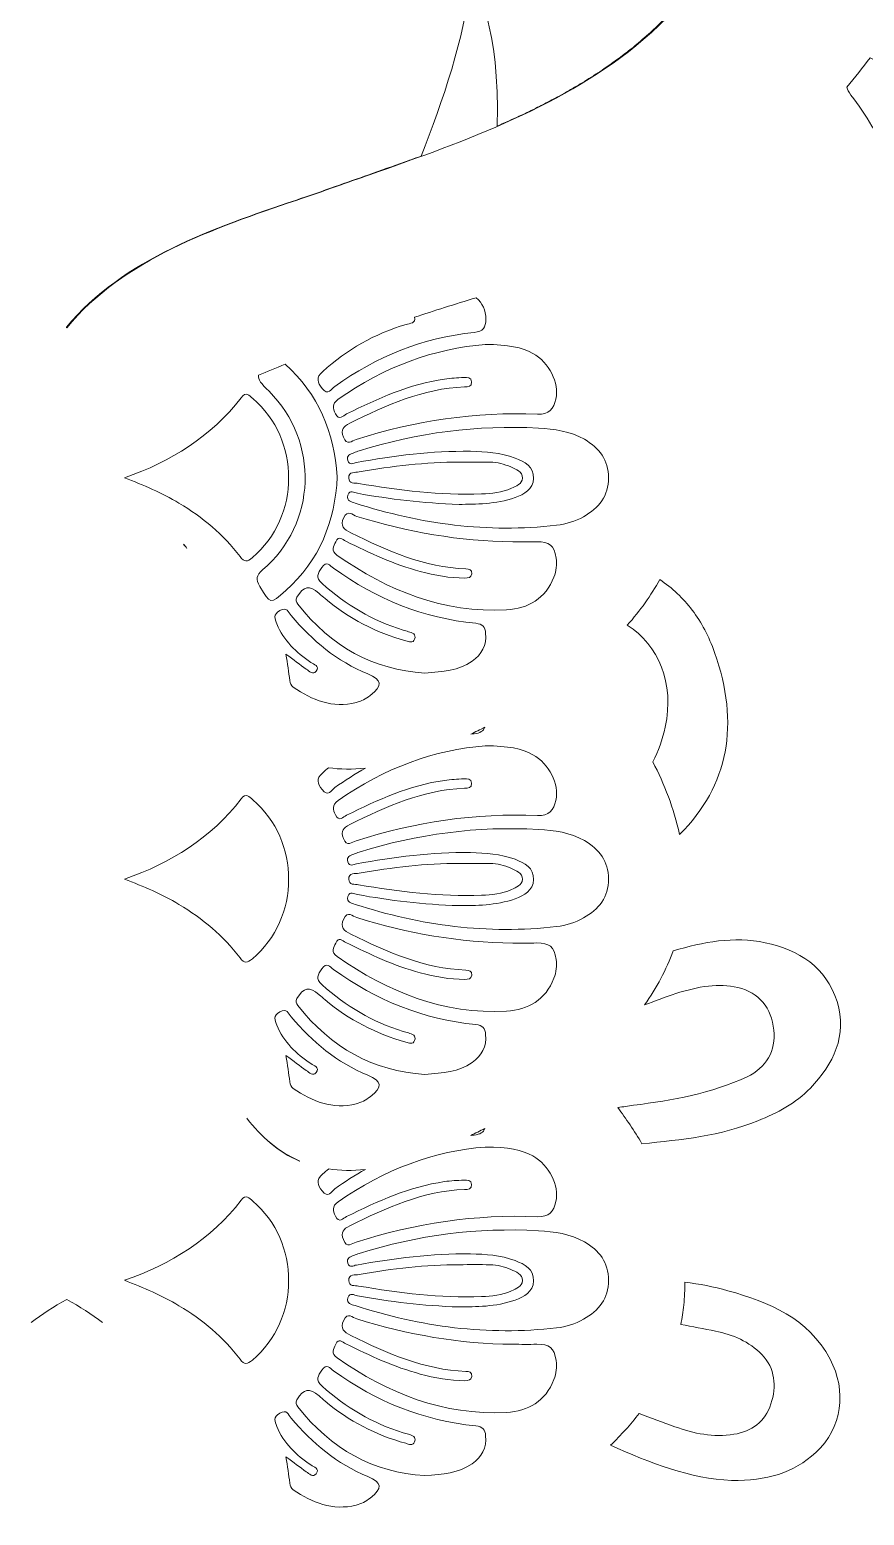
# Model space of a CAD drawing. Extents: x 705 to 8445, y -5934 to -84.
# Drawn here: x 1488.8 to 1740.1, y -3952.6 to -3505.5 of the extents above; entities that cross this region are included whole.
import ezdxf

# ---------------------------------------------------------------- set-up
doc = ezdxf.new("R2010")
doc.units = 0
doc.header["$MEASUREMENT"] = 0
doc.layers.add('Layer 1', color=7, linetype='Continuous')

# ---------------------------------------------------------------- blocks, each defined once
blk = doc.blocks.new('block 31')
at = {"layer": 'Layer 1', "lineweight": 0}
for points, knots in [([(2257.28, -3659.1), (2234.48, -3617.14), (2200.79, -3577.08), (2159.87, -3543.26), (2075.1, -3473.22), (1964.49, -3413.43), (1839.88, -3370.27), (1839.88, -3370.27), (1839.88, -3370.25), (1839.88, -3370.25), (1839.42, -3368.29), (1838.85, -3366.27), (1838.16, -3364.21), (1836.62, -3359.66), (1833.95, -3353.09), (1828.51, -3348.58), (1827.81, -3348), (1827.1, -3347.47), (1826.36, -3347), (1826.36, -3347), (1826.36, -3347), (1826.35, -3347), (1827.88, -3328.1), (1824.28, -3308.74), (1815.57, -3289.33), (1811.12, -3279.39), (1803.75, -3272.44), (1796.61, -3265.72), (1790.88, -3260.31), (1785.45, -3255.19), (1781.81, -3248.82), (1780.72, -3246.92), (1779.8, -3244.87), (1778.82, -3242.69), (1777.56, -3239.87), (1776.25, -3236.96), (1774.48, -3234.13), (1767.43, -3222.87), (1755.91, -3216.8), (1744.63, -3213.55), (1744.63, -3213.55), (1743.26, -3211.5), (1743.26, -3211.5), (1700.83, -3146.97), (1636.69, -3122.16), (1590.35, -3112.73), (1549.47, -3104.39), (1515.61, -3106.15), (1503.73, -3107.19), (1503.69, -3107.13), (1503.65, -3107.09), (1503.63, -3107.06), (1503.63, -3107.06), (1503.45, -3107.21), (1503.45, -3107.21), (1501.87, -3107.36), (1500.7, -3107.48), (1500, -3107.56), (1499.3, -3107.48), (1498.13, -3107.36), (1496.56, -3107.21), (1496.56, -3107.21), (1496.37, -3107.06), (1496.37, -3107.06), (1496.35, -3107.09), (1496.31, -3107.13), (1496.27, -3107.19), (1484.39, -3106.15), (1450.53, -3104.39), (1409.65, -3112.73), (1363.31, -3122.16), (1299.17, -3146.97), (1256.76, -3211.48), (1256.76, -3211.48), (1255.38, -3213.55), (1255.38, -3213.55), (1244.09, -3216.8), (1232.57, -3222.87), (1225.52, -3234.13), (1223.75, -3236.96), (1222.44, -3239.87), (1221.18, -3242.69), (1220.2, -3244.87), (1219.28, -3246.92), (1218.19, -3248.82), (1214.55, -3255.19), (1209.12, -3260.31), (1203.39, -3265.72), (1196.25, -3272.44), (1188.88, -3279.39), (1184.43, -3289.33), (1175.72, -3308.74), (1172.12, -3328.1), (1173.65, -3347), (1173.64, -3347), (1173.64, -3347), (1173.64, -3347), (1172.91, -3347.47), (1172.19, -3347.99), (1171.49, -3348.58), (1166.05, -3353.09), (1163.38, -3359.65), (1161.84, -3364.21), (1161.15, -3366.27), (1160.58, -3368.29), (1160.12, -3370.25), (1160.12, -3370.25), (1160.12, -3370.27), (1160.12, -3370.27), (1035.51, -3413.43), (924.9, -3473.22), (840.13, -3543.26), (799.22, -3577.08), (765.52, -3617.14), (742.72, -3659.1), (716.93, -3706.53), (704.78, -3755.81), (706.61, -3805.55), (708.34, -3852.44), (720.97, -3901.24), (744.18, -3950.56), (776.16, -4018.52), (826.78, -4084.15), (894.59, -4145.62), (939.27, -4186.12), (988.74, -4221.57), (1036.58, -4255.86), (1081.92, -4288.36), (1128.81, -4321.97), (1171.35, -4359.71), (1248.94, -4428.49), (1300.36, -4494.94), (1328.51, -4562.74), (1324.68, -4568.78), (1321.1, -4575.62), (1318.44, -4583.02), (1317.03, -4582.92), (1315.46, -4582.85), (1313.87, -4582.85), (1308, -4582.85), (1301.57, -4583.94), (1299.84, -4589.72), (1299.35, -4591.39), (1299.31, -4592.94), (1299.27, -4594.32), (1299.27, -4594.65), (1299.26, -4594.97), (1299.25, -4595.28), (1299.07, -4598.99), (1297.7, -4602.95), (1295.19, -4607.05), (1294.24, -4608.6), (1293.21, -4610.14), (1292.14, -4611.64), (1291.46, -4612.59), (1290.76, -4613.54), (1290.03, -4614.48), (1282.79, -4623.87), (1273.55, -4632.4), (1264.57, -4640.7), (1264.57, -4640.7), (1260.48, -4644.5), (1260.48, -4644.5), (1250.16, -4654.07), (1239.49, -4663.97), (1227.49, -4670.59), (1224.1, -4672.48), (1219.99, -4676.81), (1219.7, -4686.79), (1218.97, -4711.36), (1240.81, -4755.67), (1260.37, -4770.55), (1241.52, -4806.38), (1219.02, -4857.42), (1199.77, -4924.23), (1174.99, -5010.3), (1160.3, -5105.45), (1156.13, -5207.05), (1152.63, -5292.07), (1156.53, -5381.81), (1167.74, -5475.11), (1163.2, -5478.43), (1158.2, -5481.58), (1152.48, -5484.72), (1126.07, -5499.19), (1097.44, -5504.35), (1071.86, -5499.25), (1037.65, -5492.45), (1010.5, -5472.75), (991.16, -5440.72), (954.52, -5380.07), (953.85, -5285.76), (972.12, -5223.95), (991.72, -5157.67), (1030.95, -5091.38), (1095.59, -5015.32), (1100.04, -5010.08), (1104.54, -5004.87), (1109.05, -4999.66), (1133.44, -4971.39), (1158.65, -4942.17), (1176.47, -4908.58), (1200.61, -4863.05), (1206.18, -4814.98), (1191.73, -4776.7), (1191.73, -4776.7), (1181.23, -4748.9), (1181.23, -4748.9), (1181.23, -4748.9), (1183.66, -4778.52), (1183.66, -4778.52), (1186.59, -4814.26), (1171.98, -4846.76), (1159.22, -4867.74), (1139.1, -4900.81), (1110.97, -4928.95), (1083.75, -4956.17), (1072.54, -4967.4), (1060.93, -4979.02), (1050.06, -4990.8), (985.75, -5060.52), (939.06, -5124.07), (907.3, -5185.11), (864.56, -5267.19), (849.07, -5345.56), (861.27, -5418), (881.01, -5535.4), (980.35, -5627.87), (1070.03, -5667.42), (1102.26, -5681.63), (1132.31, -5688.81), (1157.87, -5688.81), (1176.42, -5688.81), (1192.6, -5685.03), (1205.52, -5677.4), (1205.52, -5677.42), (1205.52, -5677.42), (1205.52, -5677.42), (1212.39, -5699.36), (1220.21, -5719.79), (1228.89, -5738.56), (1249.15, -5782.32), (1274.96, -5818.69), (1305.6, -5846.65), (1339.33, -5877.45), (1383.39, -5900.64), (1436.58, -5915.59), (1478.92, -5927.49), (1526.09, -5933.71), (1573.63, -5933.71), (1577.09, -5933.71), (1580.56, -5933.68), (1584.02, -5933.61), (1715.27, -5931.1), (1847.15, -5876.35), (1945.85, -5783.41), (1983.5, -5747.95), (2012.68, -5707.49), (2030.23, -5666.4), (2050.52, -5618.94), (2055.69, -5571.02), (2045.64, -5523.97), (2025.77, -5431.09), (1963.25, -5354), (1869.6, -5306.89), (1787.63, -5265.67), (1689.88, -5251.14), (1599.49, -5266.42), (1605.66, -5255.1), (1611.89, -5243.86), (1618.09, -5232.7), (1636.91, -5198.83), (1656.35, -5163.79), (1673.14, -5127.91), (1710.23, -5048.64), (1732.26, -4977.48), (1740.49, -4910.34), (1745.6, -4868.73), (1747.15, -4816.91), (1734.72, -4770.08), (1753.98, -4755.61), (1775.54, -4712.46), (1775.54, -4687.69), (1775.54, -4687.28), (1775.54, -4686.88), (1775.53, -4686.48), (1775.23, -4676.52), (1771.13, -4672.21), (1767.74, -4670.33), (1755.74, -4663.73), (1745.07, -4653.85), (1734.75, -4644.31), (1734.75, -4644.31), (1730.65, -4640.52), (1730.65, -4640.52), (1719.35, -4630.12), (1707.67, -4619.36), (1700.02, -4606.97), (1697.52, -4602.89), (1696.16, -4598.95), (1695.98, -4595.25), (1695.96, -4594.94), (1695.95, -4594.61), (1695.95, -4594.29), (1695.92, -4592.92), (1695.87, -4591.37), (1695.38, -4589.7), (1693.66, -4583.98), (1687.32, -4582.87), (1681.49, -4582.85), (1678.84, -4575.53), (1675.29, -4568.75), (1671.49, -4562.74), (1699.63, -4494.94), (1751.06, -4428.49), (1828.65, -4359.71), (1871.19, -4321.97), (1918.08, -4288.36), (1963.42, -4255.86), (2011.26, -4221.57), (2060.73, -4186.12), (2105.41, -4145.62), (2173.22, -4084.15), (2223.84, -4018.52), (2255.82, -3950.56), (2279.03, -3901.24), (2291.66, -3852.45), (2293.39, -3805.55), (2295.22, -3755.81), (2283.07, -3706.53), (2257.28, -3659.1)], [0, 0, 0, 0, 1, 1, 1, 2, 2, 2, 3, 3, 3, 4, 4, 4, 5, 5, 5, 6, 6, 6, 7, 7, 7, 8, 8, 8, 9, 9, 9, 10, 10, 10, 11, 11, 11, 12, 12, 12, 13, 13, 13, 14, 14, 14, 15, 15, 15, 16, 16, 16, 17, 17, 17, 18, 18, 18, 19, 19, 19, 20, 20, 20, 21, 21, 21, 22, 22, 22, 23, 23, 23, 24, 24, 24, 25, 25, 25, 26, 26, 26, 27, 27, 27, 28, 28, 28, 29, 29, 29, 30, 30, 30, 31, 31, 31, 32, 32, 32, 33, 33, 33, 34, 34, 34, 35, 35, 35, 36, 36, 36, 37, 37, 37, 38, 38, 38, 39, 39, 39, 40, 40, 40, 41, 41, 41, 42, 42, 42, 43, 43, 43, 44, 44, 44, 45, 45, 45, 46, 46, 46, 47, 47, 47, 48, 48, 48, 49, 49, 49, 50, 50, 50, 51, 51, 51, 52, 52, 52, 53, 53, 53, 54, 54, 54, 55, 55, 55, 56, 56, 56, 57, 57, 57, 58, 58, 58, 59, 59, 59, 60, 60, 60, 61, 61, 61, 62, 62, 62, 63, 63, 63, 64, 64, 64, 65, 65, 65, 66, 66, 66, 67, 67, 67, 68, 68, 68, 69, 69, 69, 70, 70, 70, 71, 71, 71, 72, 72, 72, 73, 73, 73, 74, 74, 74, 75, 75, 75, 76, 76, 76, 77, 77, 77, 78, 78, 78, 79, 79, 79, 80, 80, 80, 81, 81, 81, 82, 82, 82, 83, 83, 83, 84, 84, 84, 85, 85, 85, 86, 86, 86, 87, 87, 87, 88, 88, 88, 89, 89, 89, 90, 90, 90, 91, 91, 91, 92, 92, 92, 93, 93, 93, 94, 94, 94, 95, 95, 95, 96, 96, 96, 97, 97, 97, 98, 98, 98, 99, 99, 99, 100, 100, 100, 101, 101, 101, 102, 102, 102, 103, 103, 103, 104, 104, 104, 105, 105, 105, 106, 106, 106, 107, 107, 107, 108, 108, 108, 109, 109, 109, 110, 110, 110, 110]), ([(1591.18, -3549.16), (1587.8, -3550.34), (1584.43, -3551.53), (1581.08, -3552.73), (1577.23, -3554.1), (1573.27, -3555.45), (1569.09, -3556.87), (1544.62, -3565.15), (1517.07, -3574.48), (1500, -3595.2), (1499.96, -3595.15), (1499.92, -3595.1), (1499.87, -3595.06), (1516.95, -3574.44), (1544.42, -3565.12), (1568.83, -3556.87), (1573.01, -3555.45), (1576.97, -3554.1), (1580.82, -3552.73), (1584.17, -3551.53), (1587.55, -3550.34), (1590.93, -3549.16), (1594.54, -3547.88), (1598.18, -3546.6), (1601.82, -3545.29), (1602.72, -3544.97), (1603.63, -3544.65), (1604.54, -3544.31), (1605.25, -3544.06), (1605.96, -3543.8), (1606.67, -3543.54), (1613.21, -3527.13), (1619.76, -3507.57), (1621.52, -3491.39), (1621.52, -3491.39), (1621.72, -3489.62), (1621.72, -3489.62), (1621.72, -3489.62), (1622.63, -3491.15), (1622.63, -3491.15), (1622.73, -3491.33), (1630.61, -3504.98), (1629.53, -3534.53), (1631.49, -3533.68), (1633.45, -3532.81), (1635.39, -3531.91), (1636.37, -3531.46), (1637.34, -3531.01), (1638.29, -3530.55), (1639.26, -3530.08), (1640.22, -3529.62), (1641.18, -3529.14), (1641.93, -3528.77), (1642.67, -3528.4), (1643.42, -3528.02), (1644.57, -3527.42), (1645.71, -3526.82), (1646.86, -3526.21), (1647.79, -3525.73), (1648.71, -3525.22), (1649.63, -3524.71), (1650.7, -3524.1), (1651.78, -3523.48), (1652.86, -3522.85), (1653.63, -3522.41), (1654.4, -3521.94), (1655.16, -3521.48), (1656.07, -3520.93), (1656.97, -3520.37), (1657.87, -3519.8), (1658.76, -3519.24), (1659.65, -3518.65), (1660.53, -3518.07), (1661.37, -3517.51), (1662.2, -3516.94), (1663.02, -3516.37), (1663.11, -3516.31), (1663.19, -3516.25), (1663.29, -3516.19), (1664.11, -3515.61), (1664.93, -3515.02), (1665.76, -3514.43), (1666.46, -3513.91), (1667.15, -3513.4), (1667.84, -3512.86), (1668.27, -3512.54), (1668.69, -3512.22), (1669.12, -3511.89), (1669.76, -3511.38), (1670.41, -3510.87), (1671.05, -3510.35), (1671.79, -3509.75), (1672.53, -3509.13), (1673.27, -3508.51), (1700.01, -3485.79), (1717.66, -3448.16), (1719.95, -3409.47), (1717.54, -3409.09), (1715.1, -3408.66), (1712.63, -3408.21), (1683.93, -3402.92), (1657.86, -3394.56), (1634.94, -3383.34), (1629.01, -3435.02), (1609.33, -3452.77), (1609.13, -3452.95), (1609.13, -3452.95), (1607.78, -3454.12), (1607.78, -3454.12), (1607.78, -3454.12), (1608.15, -3452.39), (1608.15, -3452.39), (1613.89, -3424.68), (1609.06, -3382.76), (1606.91, -3367.22), (1591.51, -3356.82), (1578.08, -3344.83), (1566.82, -3331.36), (1566.9, -3331.32), (1566.96, -3331.3), (1567.03, -3331.28), (1599.31, -3370), (1649.68, -3396.56), (1712.89, -3408.21), (1715.36, -3408.66), (1717.8, -3409.09), (1720.21, -3409.47), (1717.92, -3448.16), (1700.27, -3485.79), (1673.53, -3508.51), (1650.1, -3528.42), (1620.14, -3538.96), (1591.18, -3549.16)], [0, 0, 0, 0, 1, 1, 1, 2, 2, 2, 3, 3, 3, 4, 4, 4, 5, 5, 5, 6, 6, 6, 7, 7, 7, 8, 8, 8, 9, 9, 9, 10, 10, 10, 11, 11, 11, 12, 12, 12, 13, 13, 13, 14, 14, 14, 15, 15, 15, 16, 16, 16, 17, 17, 17, 18, 18, 18, 19, 19, 19, 20, 20, 20, 21, 21, 21, 22, 22, 22, 23, 23, 23, 24, 24, 24, 25, 25, 25, 26, 26, 26, 27, 27, 27, 28, 28, 28, 29, 29, 29, 30, 30, 30, 31, 31, 31, 32, 32, 32, 33, 33, 33, 34, 34, 34, 35, 35, 35, 36, 36, 36, 37, 37, 37, 38, 38, 38, 39, 39, 39, 40, 40, 40, 41, 41, 41, 42, 42, 42, 43, 43, 43, 44, 44, 44, 44]), ([(1742.4, -3534.54), (1740.44, -3531.32), (1738.43, -3528.1), (1736.08, -3525.17), (1735.4, -3524.32), (1735, -3523.57), (1734.84, -3522.85), (1737.29, -3519.92), (1739.62, -3516.96), (1741.83, -3514), (1747.1, -3516.31), (1752.35, -3518.76), (1757.58, -3521.34), (1757.58, -3521.34), (1757.59, -3521.32), (1757.59, -3521.32), (1759.08, -3522.06), (1760.57, -3522.8), (1762.05, -3523.55), (1760.56, -3522.8), (1759.07, -3522.06), (1757.58, -3521.34), (1753.94, -3525.93), (1750.19, -3530.41), (1746.22, -3534.75), (1744.63, -3536.5), (1743.74, -3536.75), (1742.4, -3534.54)], [0, 0, 0, 0, 1, 1, 1, 2, 2, 2, 3, 3, 3, 4, 4, 4, 5, 5, 5, 6, 6, 6, 7, 7, 7, 8, 8, 8, 9, 9, 9, 9]), ([(1604.72, -3592.06), (1610.58, -3590.13), (1616.77, -3588.16), (1623.29, -3586.17), (1625.1, -3587.81), (1626.17, -3589.94), (1626.16, -3592.72), (1626.16, -3595.07), (1625.33, -3596.36), (1622.6, -3596.64), (1607.2, -3598.25), (1593.28, -3603.81), (1580.7, -3612.86), (1579.67, -3613.61), (1578.64, -3615.79), (1576.88, -3613.47), (1575.5, -3611.63), (1574.87, -3610.29), (1577.04, -3608.36), (1584.41, -3601.82), (1592.67, -3597), (1602.14, -3594.24), (1603.29, -3593.91), (1605.18, -3593.83), (1604.72, -3592.06)], [0, 0, 0, 0, 1, 1, 1, 2, 2, 2, 3, 3, 3, 4, 4, 4, 5, 5, 5, 6, 6, 6, 7, 7, 7, 8, 8, 8, 8]), ([(1583.27, -3628.13), (1582.47, -3625.89), (1583.18, -3624.94), (1585.17, -3623.96), (1596.16, -3618.57), (1607.22, -3613.5), (1619.76, -3613.02), (1620.78, -3612.99), (1622.04, -3613), (1621.89, -3611.5), (1621.75, -3610.12), (1620.55, -3610.14), (1619.51, -3610.2), (1617.58, -3610.3), (1615.63, -3610.38), (1613.73, -3610.66), (1603.19, -3612.18), (1593.65, -3616.5), (1584.23, -3621.17), (1583.22, -3621.69), (1581.98, -3623.27), (1580.9, -3621.08), (1580.09, -3619.42), (1579.73, -3618.14), (1581.69, -3616.76), (1595.51, -3606.96), (1610.8, -3601.39), (1625.99, -3600.28), (1632.76, -3600.23), (1637.11, -3601.15), (1640.28, -3602.93), (1645.26, -3605.71), (1648.34, -3611.78), (1647.22, -3616.69), (1646.55, -3619.6), (1645.28, -3621.39), (1641.66, -3621.23), (1623.02, -3620.42), (1604.86, -3623.24), (1587.08, -3628.84), (1585.85, -3629.24), (1584.24, -3630.9), (1583.27, -3628.13)], [0, 0, 0, 0, 1, 1, 1, 2, 2, 2, 3, 3, 3, 4, 4, 4, 5, 5, 5, 6, 6, 6, 7, 7, 7, 8, 8, 8, 9, 9, 9, 10, 10, 10, 11, 11, 11, 12, 12, 12, 13, 13, 13, 14, 14, 14, 14]), ([(1581.44, -3640.06), (1580.74, -3653.54), (1576.11, -3665.2), (1565.94, -3674.33), (1561.23, -3678.55), (1561.32, -3678.42), (1558.12, -3673.11), (1556.78, -3670.89), (1557.01, -3669.79), (1558.96, -3668.12), (1575.25, -3654.17), (1576.07, -3629.48), (1560.88, -3614.34), (1558.45, -3611.89), (1557.57, -3610.96), (1557.75, -3609.49), (1560.29, -3608.42), (1562.95, -3607.32), (1565.73, -3606.2), (1575.8, -3615.1), (1580.51, -3626.64), (1581.44, -3640.06)], [0, 0, 0, 0, 1, 1, 1, 2, 2, 2, 3, 3, 3, 4, 4, 4, 5, 5, 5, 6, 6, 6, 7, 7, 7, 7]), ([(1555.86, -3664.39), (1554.32, -3665.69), (1553.47, -3665.84), (1552.15, -3664.08), (1547.15, -3657.44), (1540.88, -3652.24), (1533.78, -3647.99), (1528.61, -3644.9), (1523.1, -3642.59), (1517.4, -3640.37), (1531.41, -3635.49), (1543.43, -3628.02), (1552.47, -3616.27), (1554.01, -3614.26), (1554.88, -3615.6), (1555.97, -3616.52), (1570.46, -3628.82), (1570.38, -3652.12), (1555.86, -3664.39)], [0, 0, 0, 0, 1, 1, 1, 2, 2, 2, 3, 3, 3, 4, 4, 4, 5, 5, 5, 6, 6, 6, 6]), ([(1655.57, -3652.09), (1653.05, -3653.49), (1650.28, -3654.33), (1647.45, -3654.66), (1626.73, -3657.07), (1606.54, -3654.35), (1586.79, -3647.98), (1585.68, -3647.64), (1584.07, -3647.43), (1584.63, -3645.58), (1585.19, -3643.81), (1586.55, -3644.88), (1587.5, -3645.05), (1597.27, -3646.79), (1607.1, -3648.03), (1618.1, -3648.38), (1623.08, -3648.33), (1629.14, -3648.38), (1634.94, -3646.31), (1637.72, -3645.33), (1640.41, -3643.84), (1640.52, -3640.55), (1640.64, -3637.02), (1637.81, -3635.5), (1634.95, -3634.43), (1630.62, -3632.82), (1626.06, -3632.48), (1621.49, -3632.41), (1609.93, -3632.22), (1598.54, -3633.76), (1587.18, -3635.76), (1586.31, -3635.92), (1585.13, -3636.8), (1584.61, -3635.2), (1584.1, -3633.59), (1585.37, -3633.29), (1586.42, -3632.87), (1586.94, -3632.64), (1587.47, -3632.44), (1588.01, -3632.27), (1605.59, -3626.78), (1623.58, -3624.42), (1641.98, -3625.44), (1646.77, -3625.71), (1651.56, -3626.36), (1655.82, -3628.8), (1660.27, -3631.33), (1663.13, -3635.07), (1663.12, -3640.35), (1663.12, -3645.75), (1660.16, -3649.52), (1655.57, -3652.09)], [0, 0, 0, 0, 1, 1, 1, 2, 2, 2, 3, 3, 3, 4, 4, 4, 5, 5, 5, 6, 6, 6, 7, 7, 7, 8, 8, 8, 9, 9, 9, 10, 10, 10, 11, 11, 11, 12, 12, 12, 13, 13, 13, 14, 14, 14, 15, 15, 15, 16, 16, 16, 17, 17, 17, 17]), ([(1584.88, -3640.45), (1584.83, -3638.37), (1586.85, -3638.83), (1587.98, -3638.63), (1597.96, -3636.84), (1608.03, -3635.69), (1618.19, -3635.66), (1621.27, -3635.66), (1624.34, -3635.61), (1627.41, -3635.68), (1629.59, -3635.73), (1631.71, -3636.23), (1633.7, -3637.12), (1635.25, -3637.82), (1637.19, -3638.45), (1637.16, -3640.45), (1637.12, -3642.25), (1635.31, -3642.89), (1633.86, -3643.54), (1631, -3644.86), (1627.93, -3645.14), (1624.86, -3645.25), (1612.38, -3645.67), (1600.06, -3644.2), (1587.81, -3642.08), (1586.73, -3641.89), (1584.92, -3642.27), (1584.88, -3640.45)], [0, 0, 0, 0, 1, 1, 1, 2, 2, 2, 3, 3, 3, 4, 4, 4, 5, 5, 5, 6, 6, 6, 7, 7, 7, 8, 8, 8, 9, 9, 9, 9]), ([(1646.65, -3670.24), (1644.14, -3676.78), (1638.94, -3679.74), (1632.36, -3680.11), (1613.32, -3681.16), (1596.72, -3674.35), (1581.38, -3663.72), (1579.41, -3662.36), (1580.32, -3661.05), (1580.95, -3659.63), (1581.82, -3657.63), (1582.99, -3658.96), (1583.98, -3659.45), (1591.24, -3663.03), (1598.55, -3666.46), (1606.4, -3668.56), (1610.8, -3669.76), (1615.28, -3670.58), (1619.87, -3670.57), (1620.8, -3670.57), (1621.78, -3670.46), (1621.92, -3669.27), (1622.08, -3667.95), (1621.1, -3667.82), (1620.14, -3667.78), (1607.64, -3667.29), (1596.53, -3662.39), (1585.56, -3656.97), (1583.39, -3655.89), (1582.23, -3654.91), (1583.36, -3652.37), (1584.52, -3649.81), (1586.09, -3651.61), (1587.3, -3651.98), (1602.62, -3656.74), (1618.25, -3659.48), (1634.31, -3659.63), (1636.7, -3659.63), (1639.09, -3659.65), (1641.49, -3659.61), (1645.35, -3659.57), (1646.68, -3660.66), (1647.31, -3664.54), (1647.62, -3666.5), (1647.37, -3668.4), (1646.65, -3670.24)], [0, 0, 0, 0, 1, 1, 1, 2, 2, 2, 3, 3, 3, 4, 4, 4, 5, 5, 5, 6, 6, 6, 7, 7, 7, 8, 8, 8, 9, 9, 9, 10, 10, 10, 11, 11, 11, 12, 12, 12, 13, 13, 13, 14, 14, 14, 15, 15, 15, 15]), ([(1536.17, -3661.63), (1535.83, -3661.18), (1535.47, -3660.74), (1535.11, -3660.31), (1535.3, -3660.52), (1535.49, -3660.75), (1535.67, -3660.97), (1535.84, -3661.19), (1536.01, -3661.4), (1536.17, -3661.63)], [0, 0, 0, 0, 1, 1, 1, 2, 2, 2, 3, 3, 3, 3]), ([(1602.88, -3686.69), (1602.33, -3686.52), (1601.78, -3686.4), (1601.23, -3686.22), (1592.07, -3683.38), (1584.02, -3678.64), (1576.87, -3672.21), (1574.77, -3670.34), (1575.62, -3669.14), (1576.79, -3667.39), (1578.23, -3665.25), (1579.26, -3666.8), (1580.34, -3667.6), (1593.13, -3676.91), (1607.35, -3682.57), (1623.11, -3684.17), (1625.14, -3684.38), (1625.93, -3685.34), (1626.1, -3687.15), (1626.43, -3690.79), (1624.96, -3693.55), (1622.01, -3695.6), (1617.97, -3698.4), (1613.31, -3698.76), (1607.75, -3699.15), (1592.4, -3698.25), (1579.48, -3691.15), (1569.55, -3678.42), (1569.01, -3677.74), (1568.75, -3677.18), (1569.29, -3676.29), (1571.38, -3672.92), (1573.03, -3672.61), (1575.93, -3675.17), (1576.54, -3675.7), (1577.13, -3676.22), (1577.74, -3676.74), (1584.94, -3682.71), (1593.05, -3686.95), (1602.07, -3689.43), (1603, -3689.68), (1604.23, -3690.29), (1604.72, -3688.94), (1605.27, -3687.44), (1604.01, -3687.02), (1602.88, -3686.69)], [0, 0, 0, 0, 1, 1, 1, 2, 2, 2, 3, 3, 3, 4, 4, 4, 5, 5, 5, 6, 6, 6, 7, 7, 7, 8, 8, 8, 9, 9, 9, 10, 10, 10, 11, 11, 11, 12, 12, 12, 13, 13, 13, 14, 14, 14, 15, 15, 15, 15]), ([(1684.48, -3747.7), (1682.77, -3739.91), (1679.87, -3732.56), (1676.42, -3725.89), (1678.08, -3722.63), (1679.37, -3719.16), (1680.17, -3715.39), (1682.97, -3702.12), (1678.22, -3690.78), (1668.74, -3684.75), (1668.74, -3684.75), (1668.74, -3684.75), (1668.73, -3684.75), (1672.63, -3680.34), (1675.9, -3675.77), (1678.49, -3671.02), (1682.3, -3673.54), (1685.57, -3676.58), (1688.32, -3680.22), (1691.07, -3683.86), (1693.3, -3688.08), (1695.03, -3692.95), (1702.65, -3714.39), (1699.31, -3733.08), (1684.48, -3747.7)], [0, 0, 0, 0, 1, 1, 1, 2, 2, 2, 3, 3, 3, 4, 4, 4, 5, 5, 5, 6, 6, 6, 7, 7, 7, 8, 8, 8, 8]), ([(1573.45, -3695.93), (1569.01, -3692.97), (1565.31, -3689.38), (1563.21, -3684.36), (1562.58, -3682.82), (1562.12, -3681.56), (1564.09, -3680.36), (1566.23, -3679.05), (1566.71, -3680.86), (1567.52, -3681.82), (1573.9, -3689.42), (1581.37, -3695.57), (1590.6, -3699.43), (1594.98, -3701.27), (1595.17, -3702.88), (1591.34, -3705.89), (1590.07, -3706.9), (1588.65, -3707.62), (1587.1, -3708.02), (1580, -3709.8), (1573.91, -3707.3), (1568.2, -3703.4), (1567.49, -3702.92), (1567.23, -3702.21), (1567.12, -3701.37), (1566.8, -3698.9), (1566.42, -3696.44), (1565.99, -3693.45), (1568.3, -3695.18), (1570.17, -3696.65), (1572.11, -3697.97), (1572.97, -3698.56), (1574.14, -3699.83), (1575.06, -3698.59), (1576.24, -3697.01), (1574.39, -3696.55), (1573.45, -3695.93)], [0, 0, 0, 0, 1, 1, 1, 2, 2, 2, 3, 3, 3, 4, 4, 4, 5, 5, 5, 6, 6, 6, 7, 7, 7, 8, 8, 8, 9, 9, 9, 10, 10, 10, 11, 11, 11, 12, 12, 12, 12]), ([(1625.86, -3715.45), (1625.42, -3716.57), (1624.45, -3717.23), (1622.6, -3717.42), (1622.27, -3717.46), (1621.93, -3717.49), (1621.61, -3717.54), (1623, -3716.88), (1624.42, -3716.18), (1625.86, -3715.45)], [0, 0, 0, 0, 1, 1, 1, 2, 2, 2, 3, 3, 3, 3]), ([(1583.27, -3748.91), (1582.47, -3746.66), (1583.18, -3745.72), (1585.17, -3744.74), (1596.16, -3739.35), (1607.22, -3734.28), (1619.76, -3733.8), (1620.78, -3733.76), (1622.04, -3733.78), (1621.89, -3732.27), (1621.75, -3730.9), (1620.55, -3730.91), (1619.51, -3730.97), (1617.58, -3731.08), (1615.63, -3731.15), (1613.73, -3731.44), (1603.19, -3732.95), (1593.65, -3737.27), (1584.23, -3741.95), (1583.22, -3742.46), (1581.98, -3744.05), (1580.9, -3741.85), (1580.09, -3740.2), (1579.73, -3738.92), (1581.69, -3737.53), (1595.51, -3727.74), (1610.8, -3722.17), (1625.99, -3721.06), (1632.76, -3721.01), (1637.11, -3721.93), (1640.28, -3723.71), (1645.26, -3726.49), (1648.34, -3732.56), (1647.22, -3737.46), (1646.55, -3740.37), (1645.28, -3742.16), (1641.66, -3742.01), (1623.02, -3741.2), (1604.86, -3744.01), (1587.08, -3749.62), (1585.85, -3750.01), (1584.24, -3751.67), (1583.27, -3748.91)], [0, 0, 0, 0, 1, 1, 1, 2, 2, 2, 3, 3, 3, 4, 4, 4, 5, 5, 5, 6, 6, 6, 7, 7, 7, 8, 8, 8, 9, 9, 9, 10, 10, 10, 11, 11, 11, 12, 12, 12, 13, 13, 13, 14, 14, 14, 14]), ([(1576.88, -3734.24), (1575.5, -3732.4), (1574.87, -3731.07), (1577.04, -3729.14), (1577.61, -3728.62), (1578.2, -3728.13), (1578.78, -3727.64), (1582.25, -3728.16), (1585.96, -3728.2), (1589.96, -3727.75), (1586.79, -3729.51), (1583.71, -3731.47), (1580.7, -3733.63), (1579.67, -3734.39), (1578.64, -3736.57), (1576.88, -3734.24)], [0, 0, 0, 0, 1, 1, 1, 2, 2, 2, 3, 3, 3, 4, 4, 4, 5, 5, 5, 5]), ([(1552.47, -3737.05), (1554.01, -3735.04), (1554.88, -3736.38), (1555.97, -3737.3), (1570.46, -3749.6), (1570.38, -3772.9), (1555.86, -3785.16), (1554.32, -3786.46), (1553.47, -3786.62), (1552.15, -3784.85), (1547.15, -3778.22), (1540.88, -3773.02), (1533.78, -3768.77), (1528.61, -3765.68), (1523.1, -3763.37), (1517.4, -3761.15), (1531.41, -3756.27), (1543.43, -3748.8), (1552.47, -3737.05)], [0, 0, 0, 0, 1, 1, 1, 2, 2, 2, 3, 3, 3, 4, 4, 4, 5, 5, 5, 6, 6, 6, 6]), ([(1655.57, -3772.86), (1653.05, -3774.27), (1650.28, -3775.11), (1647.45, -3775.44), (1626.73, -3777.85), (1606.54, -3775.13), (1586.79, -3768.76), (1585.68, -3768.41), (1584.07, -3768.21), (1584.63, -3766.36), (1585.19, -3764.58), (1586.55, -3765.66), (1587.5, -3765.82), (1597.27, -3767.57), (1607.1, -3768.81), (1618.1, -3769.15), (1623.08, -3769.1), (1629.14, -3769.15), (1634.94, -3767.09), (1637.72, -3766.11), (1640.41, -3764.62), (1640.52, -3761.33), (1640.64, -3757.79), (1637.81, -3756.28), (1634.95, -3755.2), (1630.62, -3753.59), (1626.06, -3753.26), (1621.49, -3753.19), (1609.93, -3753), (1598.54, -3754.54), (1587.18, -3756.54), (1586.31, -3756.7), (1585.13, -3757.58), (1584.61, -3755.98), (1584.1, -3754.37), (1585.37, -3754.07), (1586.42, -3753.64), (1586.94, -3753.41), (1587.47, -3753.21), (1588.01, -3753.05), (1605.59, -3747.56), (1623.58, -3745.19), (1641.98, -3746.22), (1646.77, -3746.48), (1651.56, -3747.14), (1655.82, -3749.57), (1660.27, -3752.1), (1663.13, -3755.85), (1663.12, -3761.12), (1663.12, -3766.53), (1660.16, -3770.3), (1655.57, -3772.86)], [0, 0, 0, 0, 1, 1, 1, 2, 2, 2, 3, 3, 3, 4, 4, 4, 5, 5, 5, 6, 6, 6, 7, 7, 7, 8, 8, 8, 9, 9, 9, 10, 10, 10, 11, 11, 11, 12, 12, 12, 13, 13, 13, 14, 14, 14, 15, 15, 15, 16, 16, 16, 17, 17, 17, 17]), ([(1584.88, -3761.23), (1584.83, -3759.14), (1586.85, -3759.61), (1587.98, -3759.4), (1597.96, -3757.61), (1608.03, -3756.47), (1618.19, -3756.43), (1621.27, -3756.43), (1624.34, -3756.39), (1627.41, -3756.46), (1629.59, -3756.51), (1631.71, -3757.01), (1633.7, -3757.9), (1635.25, -3758.59), (1637.19, -3759.23), (1637.16, -3761.23), (1637.12, -3763.03), (1635.31, -3763.66), (1633.86, -3764.32), (1631, -3765.63), (1627.93, -3765.92), (1624.86, -3766.03), (1612.38, -3766.44), (1600.06, -3764.98), (1587.81, -3762.85), (1586.73, -3762.66), (1584.92, -3763.04), (1584.88, -3761.23)], [0, 0, 0, 0, 1, 1, 1, 2, 2, 2, 3, 3, 3, 4, 4, 4, 5, 5, 5, 6, 6, 6, 7, 7, 7, 8, 8, 8, 9, 9, 9, 9]), ([(1646.65, -3791.02), (1644.14, -3797.56), (1638.94, -3800.52), (1632.36, -3800.89), (1613.32, -3801.94), (1596.72, -3795.13), (1581.38, -3784.49), (1579.41, -3783.13), (1580.32, -3781.82), (1580.95, -3780.4), (1581.82, -3778.41), (1582.99, -3779.73), (1583.98, -3780.22), (1591.24, -3783.8), (1598.55, -3787.24), (1606.4, -3789.34), (1610.8, -3790.53), (1615.28, -3791.36), (1619.87, -3791.34), (1620.8, -3791.34), (1621.78, -3791.24), (1621.92, -3790.04), (1622.08, -3788.73), (1621.1, -3788.6), (1620.14, -3788.55), (1607.64, -3788.06), (1596.53, -3783.17), (1585.56, -3777.74), (1583.39, -3776.67), (1582.23, -3775.69), (1583.36, -3773.15), (1584.52, -3770.58), (1586.09, -3772.39), (1587.3, -3772.75), (1602.62, -3777.52), (1618.25, -3780.26), (1634.31, -3780.4), (1636.7, -3780.4), (1639.09, -3780.43), (1641.49, -3780.39), (1645.35, -3780.34), (1646.68, -3781.44), (1647.31, -3785.32), (1647.62, -3787.27), (1647.37, -3789.17), (1646.65, -3791.02)], [0, 0, 0, 0, 1, 1, 1, 2, 2, 2, 3, 3, 3, 4, 4, 4, 5, 5, 5, 6, 6, 6, 7, 7, 7, 8, 8, 8, 9, 9, 9, 10, 10, 10, 11, 11, 11, 12, 12, 12, 13, 13, 13, 14, 14, 14, 15, 15, 15, 15]), ([(1670.64, -3829.24), (1682.35, -3827.73), (1693.98, -3825.69), (1704.82, -3820.66), (1710.57, -3817.98), (1713.5, -3812.76), (1712.87, -3806.63), (1712.18, -3799.86), (1708.36, -3795.33), (1702.03, -3793.79), (1699.13, -3793.09), (1696.2, -3793.03), (1693.23, -3793.36), (1686.46, -3794.12), (1680.22, -3796.7), (1673.92, -3799.04), (1677.63, -3793.84), (1680.51, -3788.4), (1682.53, -3782.75), (1691.59, -3780.09), (1700.81, -3778.29), (1710.27, -3780.3), (1720.41, -3782.44), (1728.62, -3787.66), (1731.88, -3798.04), (1735.1, -3808.3), (1730.76, -3816.73), (1723.86, -3824.07), (1719.49, -3828.72), (1713.89, -3831.53), (1708.05, -3833.89), (1696.81, -3838.45), (1685, -3839.66), (1673.17, -3840.81), (1670.81, -3836.87), (1668.34, -3833.22), (1665.89, -3829.94), (1665.89, -3829.94), (1665.9, -3829.94), (1665.9, -3829.94), (1667.47, -3829.68), (1669.05, -3829.44), (1670.64, -3829.24)], [0, 0, 0, 0, 1, 1, 1, 2, 2, 2, 3, 3, 3, 4, 4, 4, 5, 5, 5, 6, 6, 6, 7, 7, 7, 8, 8, 8, 9, 9, 9, 10, 10, 10, 11, 11, 11, 12, 12, 12, 13, 13, 13, 14, 14, 14, 14]), ([(1622.01, -3816.37), (1617.97, -3819.18), (1613.31, -3819.54), (1607.75, -3819.93), (1592.4, -3819.02), (1579.48, -3811.92), (1569.55, -3799.19), (1569.01, -3798.51), (1568.75, -3797.95), (1569.29, -3797.07), (1571.38, -3793.69), (1573.03, -3793.38), (1575.93, -3795.95), (1576.54, -3796.47), (1577.13, -3797), (1577.74, -3797.51), (1584.94, -3803.49), (1593.05, -3807.72), (1602.07, -3810.21), (1603, -3810.46), (1604.23, -3811.07), (1604.72, -3809.72), (1605.27, -3808.21), (1604.01, -3807.8), (1602.88, -3807.46), (1602.33, -3807.29), (1601.78, -3807.18), (1601.23, -3807), (1592.07, -3804.16), (1584.02, -3799.42), (1576.87, -3792.99), (1574.77, -3791.12), (1575.62, -3789.91), (1576.79, -3788.17), (1578.23, -3786.02), (1579.26, -3787.57), (1580.34, -3788.37), (1593.13, -3797.69), (1607.35, -3803.35), (1623.11, -3804.94), (1625.14, -3805.16), (1625.93, -3806.11), (1626.1, -3807.93), (1626.43, -3811.57), (1624.96, -3814.32), (1622.01, -3816.37)], [0, 0, 0, 0, 1, 1, 1, 2, 2, 2, 3, 3, 3, 4, 4, 4, 5, 5, 5, 6, 6, 6, 7, 7, 7, 8, 8, 8, 9, 9, 9, 10, 10, 10, 11, 11, 11, 12, 12, 12, 13, 13, 13, 14, 14, 14, 15, 15, 15, 15]), ([(1567.52, -3802.59), (1573.9, -3810.19), (1581.37, -3816.35), (1590.6, -3820.2), (1594.98, -3822.04), (1595.17, -3823.65), (1591.34, -3826.67), (1590.07, -3827.67), (1588.65, -3828.4), (1587.1, -3828.79), (1580, -3830.57), (1573.91, -3828.08), (1568.2, -3824.18), (1567.49, -3823.7), (1567.23, -3822.98), (1567.12, -3822.15), (1566.8, -3819.68), (1566.42, -3817.22), (1565.99, -3814.23), (1568.3, -3815.96), (1570.17, -3817.42), (1572.11, -3818.75), (1572.97, -3819.33), (1574.14, -3820.61), (1575.06, -3819.37), (1576.24, -3817.78), (1574.39, -3817.33), (1573.45, -3816.71), (1569.01, -3813.75), (1565.31, -3810.16), (1563.21, -3805.14), (1562.58, -3803.6), (1562.12, -3802.33), (1564.09, -3801.14), (1566.23, -3799.83), (1566.71, -3801.64), (1567.52, -3802.59)], [0, 0, 0, 0, 1, 1, 1, 2, 2, 2, 3, 3, 3, 4, 4, 4, 5, 5, 5, 6, 6, 6, 7, 7, 7, 8, 8, 8, 9, 9, 9, 10, 10, 10, 11, 11, 11, 12, 12, 12, 12]), ([(1570.11, -3846.01), (1570.09, -3846.02), (1570.08, -3846.02), (1570.07, -3846.03), (1563.63, -3843.29), (1558.58, -3838.72), (1554.21, -3833.15), (1558.6, -3838.71), (1563.66, -3843.27), (1570.11, -3846.01)], [0, 0, 0, 0, 1, 1, 1, 2, 2, 2, 3, 3, 3, 3]), ([(1625.86, -3836.22), (1625.86, -3836.22), (1625.86, -3836.22), (1625.86, -3836.23), (1625.42, -3837.35), (1624.45, -3838.01), (1622.6, -3838.2), (1622.27, -3838.23), (1621.93, -3838.27), (1621.61, -3838.32), (1623.01, -3837.65), (1624.42, -3836.94), (1625.86, -3836.22)], [0, 0, 0, 0, 1, 1, 1, 2, 2, 2, 3, 3, 3, 4, 4, 4, 4]), ([(1583.27, -3869.68), (1582.47, -3867.44), (1583.18, -3866.5), (1585.17, -3865.52), (1596.16, -3860.12), (1607.22, -3855.05), (1619.76, -3854.58), (1620.78, -3854.54), (1622.04, -3854.55), (1621.89, -3853.05), (1621.75, -3851.68), (1620.55, -3851.69), (1619.51, -3851.75), (1617.58, -3851.86), (1615.63, -3851.93), (1613.73, -3852.21), (1603.19, -3853.73), (1593.65, -3858.05), (1584.23, -3862.73), (1583.22, -3863.24), (1581.98, -3864.83), (1580.9, -3862.63), (1580.09, -3860.97), (1579.73, -3859.7), (1581.69, -3858.31), (1595.51, -3848.52), (1610.8, -3842.94), (1625.99, -3841.83), (1632.76, -3841.79), (1637.11, -3842.71), (1640.28, -3844.48), (1645.26, -3847.26), (1648.34, -3853.34), (1647.22, -3858.24), (1646.55, -3861.15), (1645.28, -3862.94), (1641.66, -3862.79), (1623.02, -3861.97), (1604.86, -3864.79), (1587.08, -3870.4), (1585.85, -3870.79), (1584.24, -3872.45), (1583.27, -3869.68)], [0, 0, 0, 0, 1, 1, 1, 2, 2, 2, 3, 3, 3, 4, 4, 4, 5, 5, 5, 6, 6, 6, 7, 7, 7, 8, 8, 8, 9, 9, 9, 10, 10, 10, 11, 11, 11, 12, 12, 12, 13, 13, 13, 14, 14, 14, 14]), ([(1576.88, -3855.02), (1575.5, -3853.18), (1574.87, -3851.84), (1577.04, -3849.91), (1577.61, -3849.4), (1578.2, -3848.91), (1578.78, -3848.42), (1578.78, -3848.42), (1578.79, -3848.41), (1578.79, -3848.41), (1582.26, -3848.91), (1585.96, -3848.97), (1589.95, -3848.54), (1586.77, -3850.28), (1583.71, -3852.25), (1580.7, -3854.41), (1579.67, -3855.16), (1578.64, -3857.34), (1576.88, -3855.02)], [0, 0, 0, 0, 1, 1, 1, 2, 2, 2, 3, 3, 3, 4, 4, 4, 5, 5, 5, 6, 6, 6, 6]), ([(1552.47, -3857.82), (1554.01, -3855.82), (1554.88, -3857.15), (1555.97, -3858.07), (1570.46, -3870.37), (1570.38, -3893.67), (1555.86, -3905.94), (1554.32, -3907.24), (1553.47, -3907.4), (1552.15, -3905.63), (1547.15, -3899), (1540.88, -3893.79), (1533.78, -3889.55), (1528.61, -3886.46), (1523.1, -3884.14), (1517.4, -3881.92), (1531.41, -3877.04), (1543.43, -3869.57), (1552.47, -3857.82)], [0, 0, 0, 0, 1, 1, 1, 2, 2, 2, 3, 3, 3, 4, 4, 4, 5, 5, 5, 6, 6, 6, 6]), ([(1655.57, -3893.64), (1653.05, -3895.05), (1650.28, -3895.88), (1647.45, -3896.22), (1626.73, -3898.63), (1606.54, -3895.91), (1586.79, -3889.53), (1585.68, -3889.19), (1584.07, -3888.99), (1584.63, -3887.14), (1585.19, -3885.36), (1586.55, -3886.43), (1587.5, -3886.6), (1597.27, -3888.34), (1607.1, -3889.58), (1618.1, -3889.93), (1623.08, -3889.88), (1629.14, -3889.93), (1634.94, -3887.86), (1637.72, -3886.89), (1640.41, -3885.39), (1640.52, -3882.1), (1640.64, -3878.57), (1637.81, -3877.05), (1634.95, -3875.98), (1630.62, -3874.37), (1626.06, -3874.04), (1621.49, -3873.96), (1609.93, -3873.77), (1598.54, -3875.31), (1587.18, -3877.32), (1586.31, -3877.47), (1585.13, -3878.36), (1584.61, -3876.76), (1584.1, -3875.15), (1585.37, -3874.85), (1586.42, -3874.42), (1586.94, -3874.19), (1587.47, -3873.99), (1588.01, -3873.82), (1605.59, -3868.33), (1623.58, -3865.97), (1641.98, -3867), (1646.77, -3867.26), (1651.56, -3867.92), (1655.82, -3870.35), (1660.27, -3872.88), (1663.13, -3876.63), (1663.12, -3881.9), (1663.12, -3887.3), (1660.16, -3891.07), (1655.57, -3893.64)], [0, 0, 0, 0, 1, 1, 1, 2, 2, 2, 3, 3, 3, 4, 4, 4, 5, 5, 5, 6, 6, 6, 7, 7, 7, 8, 8, 8, 9, 9, 9, 10, 10, 10, 11, 11, 11, 12, 12, 12, 13, 13, 13, 14, 14, 14, 15, 15, 15, 16, 16, 16, 17, 17, 17, 17]), ([(1584.88, -3882.01), (1584.83, -3879.92), (1586.85, -3880.38), (1587.98, -3880.18), (1597.96, -3878.39), (1608.03, -3877.25), (1618.19, -3877.21), (1621.27, -3877.21), (1624.34, -3877.16), (1627.41, -3877.23), (1629.59, -3877.28), (1631.71, -3877.78), (1633.7, -3878.68), (1635.25, -3879.37), (1637.19, -3880), (1637.16, -3882.01), (1637.12, -3883.81), (1635.31, -3884.44), (1633.86, -3885.1), (1631, -3886.41), (1627.93, -3886.7), (1624.86, -3886.8), (1612.38, -3887.22), (1600.06, -3885.75), (1587.81, -3883.63), (1586.73, -3883.44), (1584.92, -3883.82), (1584.88, -3882.01)], [0, 0, 0, 0, 1, 1, 1, 2, 2, 2, 3, 3, 3, 4, 4, 4, 5, 5, 5, 6, 6, 6, 7, 7, 7, 8, 8, 8, 9, 9, 9, 9]), ([(1672.27, -3922.03), (1675.87, -3923.37), (1679.48, -3924.69), (1683.08, -3925.98), (1688.78, -3928.04), (1694.71, -3929.26), (1700.81, -3928.26), (1706.2, -3927.38), (1710.31, -3924.47), (1712, -3919.14), (1713.69, -3913.79), (1713.31, -3908.46), (1709.23, -3904.23), (1705.46, -3900.34), (1700.46, -3898.24), (1695.25, -3897.21), (1691.79, -3896.53), (1688.32, -3895.86), (1684.85, -3895.21), (1685.24, -3893.28), (1685.56, -3891.32), (1685.76, -3889.34), (1686, -3887.02), (1686.09, -3884.73), (1686.07, -3882.45), (1690.44, -3883.04), (1694.78, -3883.83), (1699.06, -3885.05), (1711.53, -3888.6), (1723.13, -3893.13), (1729.79, -3905.63), (1734.86, -3915.14), (1733.52, -3926.4), (1725.51, -3933.74), (1718.79, -3939.89), (1710.74, -3942.32), (1700.16, -3942.15), (1687.72, -3941.62), (1675.71, -3936.92), (1663.69, -3931.57), (1666.89, -3928.48), (1669.75, -3925.3), (1672.27, -3922.03)], [0, 0, 0, 0, 1, 1, 1, 2, 2, 2, 3, 3, 3, 4, 4, 4, 5, 5, 5, 6, 6, 6, 7, 7, 7, 8, 8, 8, 9, 9, 9, 10, 10, 10, 11, 11, 11, 12, 12, 12, 13, 13, 13, 14, 14, 14, 14]), ([(1500, -3887.73), (1496.07, -3889.83), (1492.52, -3892.14), (1489.27, -3894.58), (1492.52, -3892.12), (1496.07, -3889.82), (1500, -3887.72), (1503.93, -3889.82), (1507.48, -3892.12), (1510.73, -3894.58), (1507.48, -3892.14), (1503.93, -3889.83), (1500, -3887.73)], [0, 0, 0, 0, 1, 1, 1, 2, 2, 2, 3, 3, 3, 4, 4, 4, 4]), ([(1646.65, -3911.8), (1644.14, -3918.34), (1638.94, -3921.29), (1632.36, -3921.66), (1613.32, -3922.71), (1596.72, -3915.9), (1581.38, -3905.27), (1579.41, -3903.91), (1580.32, -3902.6), (1580.95, -3901.18), (1581.82, -3899.19), (1582.99, -3900.51), (1583.98, -3901), (1591.24, -3904.58), (1598.55, -3908.02), (1606.4, -3910.12), (1610.8, -3911.31), (1615.28, -3912.13), (1619.87, -3912.12), (1620.8, -3912.12), (1621.78, -3912.01), (1621.92, -3910.82), (1622.08, -3909.51), (1621.1, -3909.38), (1620.14, -3909.33), (1607.64, -3908.84), (1596.53, -3903.95), (1585.56, -3898.52), (1583.39, -3897.44), (1582.23, -3896.47), (1583.36, -3893.93), (1584.52, -3891.36), (1586.09, -3893.16), (1587.3, -3893.53), (1602.62, -3898.29), (1618.25, -3901.04), (1634.31, -3901.18), (1636.7, -3901.18), (1639.09, -3901.2), (1641.49, -3901.17), (1645.35, -3901.12), (1646.68, -3902.22), (1647.31, -3906.09), (1647.62, -3908.05), (1647.37, -3909.95), (1646.65, -3911.8)], [0, 0, 0, 0, 1, 1, 1, 2, 2, 2, 3, 3, 3, 4, 4, 4, 5, 5, 5, 6, 6, 6, 7, 7, 7, 8, 8, 8, 9, 9, 9, 10, 10, 10, 11, 11, 11, 12, 12, 12, 13, 13, 13, 14, 14, 14, 15, 15, 15, 15]), ([(1622.01, -3937.15), (1617.97, -3939.95), (1613.31, -3940.31), (1607.75, -3940.71), (1592.4, -3939.8), (1579.48, -3932.7), (1569.55, -3919.97), (1569.01, -3919.29), (1568.75, -3918.73), (1569.29, -3917.85), (1571.38, -3914.47), (1573.03, -3914.16), (1575.93, -3916.73), (1576.54, -3917.25), (1577.13, -3917.77), (1577.74, -3918.29), (1584.94, -3924.27), (1593.05, -3928.5), (1602.07, -3930.98), (1603, -3931.23), (1604.23, -3931.84), (1604.72, -3930.49), (1605.27, -3928.99), (1604.01, -3928.57), (1602.88, -3928.24), (1602.33, -3928.07), (1601.78, -3927.95), (1601.23, -3927.77), (1592.07, -3924.93), (1584.02, -3920.2), (1576.87, -3913.77), (1574.77, -3911.89), (1575.62, -3910.69), (1576.79, -3908.95), (1578.23, -3906.8), (1579.26, -3908.35), (1580.34, -3909.15), (1593.13, -3918.47), (1607.35, -3924.12), (1623.11, -3925.72), (1625.14, -3925.94), (1625.93, -3926.89), (1626.1, -3928.7), (1626.43, -3932.34), (1624.96, -3935.1), (1622.01, -3937.15)], [0, 0, 0, 0, 1, 1, 1, 2, 2, 2, 3, 3, 3, 4, 4, 4, 5, 5, 5, 6, 6, 6, 7, 7, 7, 8, 8, 8, 9, 9, 9, 10, 10, 10, 11, 11, 11, 12, 12, 12, 13, 13, 13, 14, 14, 14, 15, 15, 15, 15]), ([(1590.6, -3940.98), (1594.98, -3942.82), (1595.17, -3944.43), (1591.34, -3947.45), (1590.07, -3948.45), (1588.65, -3949.18), (1587.1, -3949.57), (1580, -3951.35), (1573.91, -3948.85), (1568.2, -3944.95), (1567.49, -3944.48), (1567.23, -3943.76), (1567.12, -3942.93), (1566.8, -3940.46), (1566.42, -3938), (1565.99, -3935), (1568.3, -3936.73), (1570.17, -3938.2), (1572.11, -3939.52), (1572.97, -3940.11), (1574.14, -3941.39), (1575.06, -3940.15), (1576.24, -3938.56), (1574.39, -3938.11), (1573.45, -3937.48), (1569.01, -3934.53), (1565.31, -3930.93), (1563.21, -3925.91), (1562.58, -3924.37), (1562.12, -3923.11), (1564.09, -3921.91), (1566.23, -3920.6), (1566.71, -3922.42), (1567.52, -3923.37), (1573.9, -3930.97), (1581.37, -3937.13), (1590.6, -3940.98)], [0, 0, 0, 0, 1, 1, 1, 2, 2, 2, 3, 3, 3, 4, 4, 4, 5, 5, 5, 6, 6, 6, 7, 7, 7, 8, 8, 8, 9, 9, 9, 10, 10, 10, 11, 11, 11, 12, 12, 12, 12])]:
    blk.add_open_spline(points, degree=3, knots=knots, dxfattribs=at)
blk = doc.blocks.new('block 30')
at = {"layer": 'Layer 1'}
blk.add_blockref('block 31', (0, 0), dxfattribs=at)
blk = doc.blocks.new('block 29')
at = {"layer": 'Layer 1'}
blk.add_blockref('block 30', (0, 0), dxfattribs=at)

msp = doc.modelspace()

# ---------------------------------------------------------------- block references
at = {"layer": 'Layer 1'}
msp.add_blockref('block 29', (0, 0), dxfattribs=at)

doc.saveas('drawing.dxf')
